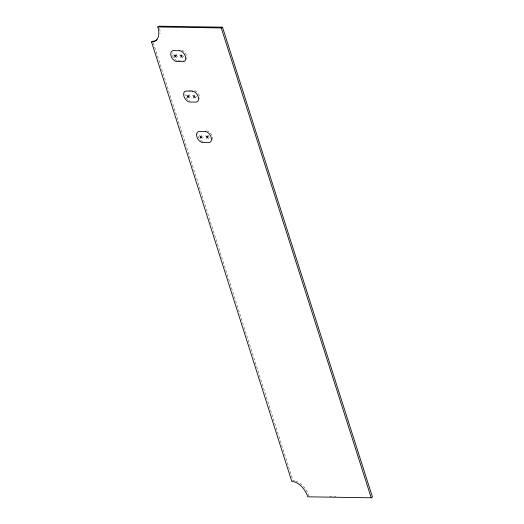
<?xml version="1.0" encoding="UTF-8"?>
<svg xmlns="http://www.w3.org/2000/svg" width="524" height="524" viewBox="0 0 524 524"><rect width="100%" height="100%" fill="white"/><g stroke="black" fill="none" stroke-linecap="round" stroke-linejoin="round"><path stroke-width="0.39" stroke-dasharray="2.62 1.97" d="M175.874 56.526L176.857 54.175M189.767 94.628L189.275 95.807L190.526 97.012M208.86 135.179L208.362 136.351L209.62 137.563M178.114 60.83L183.518 60.915M191.391 90.383L187.527 90.325A5.987 3.655 59.4 0 0 186.544 90.495M329.36 496.385L335.864 496.49M182.542 55.446L183.8 56.651M176.365 55.348L177.616 56.559M195.871 96.305L196.71 97.104M202.605 136.659L203.436 137.465M153.29 42.758L293.06 480.724A16.572 10.126 59.4 0 1 295.045 480.98M159.682 28.538A16.572 10.126 59.4 0 1 159.997 33.759M295.746 481.17A16.572 10.126 59.4 0 1 309.022 496.071M177.014 60.627A5.987 3.655 59.4 0 1 172.01 52.557M181.893 50.173A5.987 3.655 59.4 0 1 186.623 59.363M202.834 141.532A5.987 3.655 59.4 0 1 197.836 133.463M206.613 130.876A5.987 3.655 59.4 0 1 211.788 134.995A5.987 3.655 59.4 0 1 211.886 141.133M189.924 101.08A5.987 3.655 59.4 0 1 188.784 100.516M187.671 99.632A5.987 3.655 59.4 0 1 184.946 94.327M194.804 90.626A5.987 3.655 59.4 0 1 199.808 98.695"/><path stroke-width="0.79" d="M174.616 57.273L175.606 54.915M180.793 57.365L181.782 55.013M187.527 97.726L188.516 95.368M193.703 97.818L194.692 95.466M200.437 138.179L201.426 135.821M206.613 138.277L207.602 135.919M157.816 26.94L159.067 26.2L222.51 27.189L372.466 497.06L371.208 497.8L307.771 496.811A16.572 10.126 59.4 0 0 291.803 481.464L151.534 41.94A16.572 10.126 59.4 0 0 157.816 26.94L221.259 27.929L222.51 27.189M151.534 41.94L152.792 41.2A16.572 10.126 59.4 0 0 157.154 39.759M180.033 54.981L182.542 57.391M173.857 54.889L176.365 57.299M192.943 95.433L195.452 97.85M186.767 95.342L189.275 97.752M205.853 135.893L208.362 138.303M199.677 135.795L202.185 138.205M221.259 27.929L371.208 497.8M179.542 50.71L173.359 50.612A5.987 3.655 59.4 0 0 171.093 56.029A5.987 3.655 59.4 0 0 176.857 61.57L183.04 61.668A5.987 3.655 59.4 0 0 185.306 56.251A5.987 3.655 59.4 0 0 179.542 50.71M192.452 91.163L186.269 91.065A5.987 3.655 59.4 0 0 184.003 96.482A5.987 3.655 59.4 0 0 189.767 102.023L195.95 102.121A5.987 3.655 59.4 0 0 198.216 96.704A5.987 3.655 59.4 0 0 192.452 91.163M205.362 131.616L199.186 131.524A5.987 3.655 59.4 0 0 196.913 136.934A5.987 3.655 59.4 0 0 202.677 142.476L208.86 142.574A5.987 3.655 59.4 0 0 211.126 137.157A5.987 3.655 59.4 0 0 205.362 131.616"/></g></svg>
